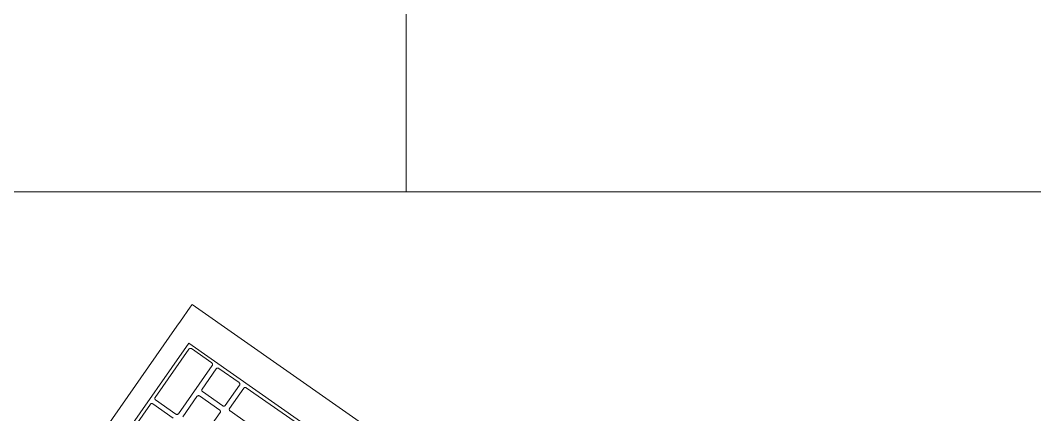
# Model space of a CAD drawing. Header units: inches. Extents: x 1 to 4637, y -664 to 702.
# Drawn here: x 1541.21 to 1563.76, y 594.45 to 603.21 of the extents above; entities that cross this region are included whole.
import ezdxf

# ---------------------------------------------------------------- set-up
doc = ezdxf.new("R2010")
doc.units = ezdxf.units.IN
doc.header["$MEASUREMENT"] = 0
doc.layers.add('I-FURN', color=30, linetype='Continuous', lineweight=9)

# ---------------------------------------------------------------- blocks, each defined once
blk = doc.blocks.new('Desk - Group 3 - No Side Chairs-V2-New Construction - Tel_Data_Elec Plan')
at = {"layer": 'I-FURN'}
for p, q in [((20, 48), (20, 0)), ((10.904, 0), (72, 0)), ((20, 0), (10.904, 0)), ((14.984, -2.874), (15.205, -2.558)), ((15.205, -2.558), (15.246, -2.5)), ((30.081, -12.887), (15.246, -2.5)), ((14.907, -2.984), (14.984, -2.874)), ((11.774, -7.459), (14.907, -2.984)), ((13.027, -6.425), (15.172, -3.361)), ((15.172, -3.361), (17.655, -5.1)), ((14.423, -4.567), (15.175, -3.493)), ((15.23, -3.483), (15.682, -3.8)), ((15.691, -3.854), (14.939, -4.928)), ((15.465, -4.383), (15.782, -3.931)), ((15.837, -3.921), (16.288, -4.238)), ((15.926, -4.754), (15.475, -4.438)), ((16.298, -4.292), (15.981, -4.745)), ((16.078, -4.812), (16.395, -4.36)), ((16.449, -4.351), (17.514, -5.096)), ((13.565, -5.793), (14.317, -4.719)), ((14.372, -4.709), (14.824, -5.025)), ((14.885, -4.938), (14.433, -4.622)), ((15.036, -4.996), (15.353, -4.544)), ((15.408, -4.534), (15.859, -4.85)), ((15.869, -4.905), (15.552, -5.357)), ((17.152, -5.612), (16.088, -4.867))]:
    blk.add_line(p, q, dxfattribs=at)
for points in [[(15.175, -3.493), (15.178, -3.49), (15.184, -3.484), (15.195, -3.478), (15.207, -3.476), (15.219, -3.477), (15.227, -3.481), (15.23, -3.483)], [(15.782, -3.931), (15.784, -3.928), (15.79, -3.922), (15.801, -3.916), (15.813, -3.914), (15.826, -3.915), (15.833, -3.919), (15.837, -3.921)], [(16.395, -4.36), (16.397, -4.357), (16.403, -4.351), (16.414, -4.345), (16.426, -4.343), (16.439, -4.345), (16.446, -4.348), (16.449, -4.351)], [(14.317, -4.719), (14.32, -4.715), (14.325, -4.709), (14.336, -4.703), (14.349, -4.701), (14.361, -4.703), (14.369, -4.707), (14.372, -4.709)], [(15.353, -4.544), (15.355, -4.541), (15.361, -4.535), (15.372, -4.529), (15.384, -4.526), (15.397, -4.528), (15.404, -4.532), (15.408, -4.534)], [(14.939, -4.928), (14.937, -4.932), (14.931, -4.938), (14.92, -4.944), (14.908, -4.946), (14.895, -4.944), (14.888, -4.94), (14.885, -4.938)], [(15.981, -4.745), (15.979, -4.748), (15.973, -4.754), (15.962, -4.76), (15.95, -4.762), (15.937, -4.76), (15.93, -4.757), (15.926, -4.754)]]:
    blk.add_open_spline(points, degree=3, dxfattribs=at)
for points in [[(15.682, -3.8), (15.685, -3.802), (15.691, -3.808), (15.698, -3.821), (15.7, -3.838), (15.695, -3.849), (15.691, -3.854)], [(16.288, -4.238), (16.292, -4.24), (16.298, -4.246), (16.304, -4.259), (16.306, -4.276), (16.301, -4.287), (16.298, -4.292)], [(15.475, -4.438), (15.471, -4.436), (15.465, -4.43), (15.459, -4.417), (15.457, -4.4), (15.462, -4.388), (15.465, -4.383)], [(14.433, -4.622), (14.43, -4.62), (14.424, -4.614), (14.417, -4.601), (14.415, -4.584), (14.42, -4.572), (14.423, -4.567)], [(15.859, -4.85), (15.862, -4.853), (15.868, -4.859), (15.875, -4.871), (15.877, -4.888), (15.872, -4.9), (15.869, -4.905)], [(16.088, -4.867), (16.084, -4.865), (16.078, -4.859), (16.071, -4.846), (16.07, -4.829), (16.074, -4.817), (16.078, -4.812)]]:
    blk.add_open_spline(points, degree=3, knots=[0, 0, 0, 0, 0.2, 0.4, 0.7, 1, 1, 1, 1], dxfattribs=at)

msp = doc.modelspace()

# ---------------------------------------------------------------- block references
at = {"layer": 'I-FURN'}
msp.add_blockref('Desk - Group 3 - No Side Chairs-V2-New Construction - Tel_Data_Elec Plan', (1529.786, 599.397), dxfattribs=at)

doc.saveas('drawing.dxf')
